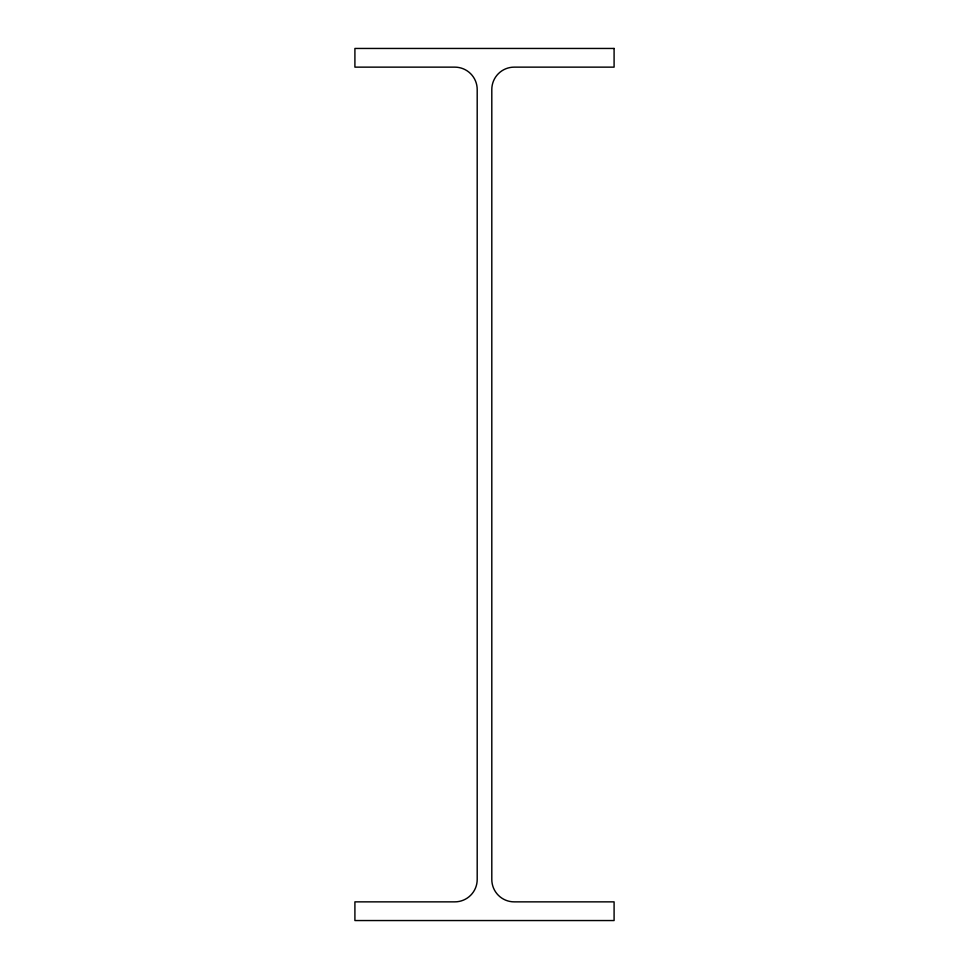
<?xml version="1.0" encoding="UTF-8"?>
<svg xmlns="http://www.w3.org/2000/svg" width="969" height="969" viewBox="0 0 969 969"><rect width="100%" height="100%" fill="white"/><g stroke="black" fill="none" stroke-linecap="round" stroke-linejoin="round"><path stroke-width="1.45" d="M614.092 48.45L354.908 48.45L354.908 67.14L454.812 67.14A22.384 22.384 0 0 1 477.196 89.523L477.196 879.477A22.384 22.384 0 0 1 454.812 901.86L354.908 901.86L354.908 920.55L614.092 920.55L614.092 901.86L514.188 901.86A22.384 22.384 0 0 1 491.804 879.477L491.804 89.523A22.384 22.384 0 0 1 514.188 67.14L614.092 67.14L614.092 48.45"/></g></svg>
